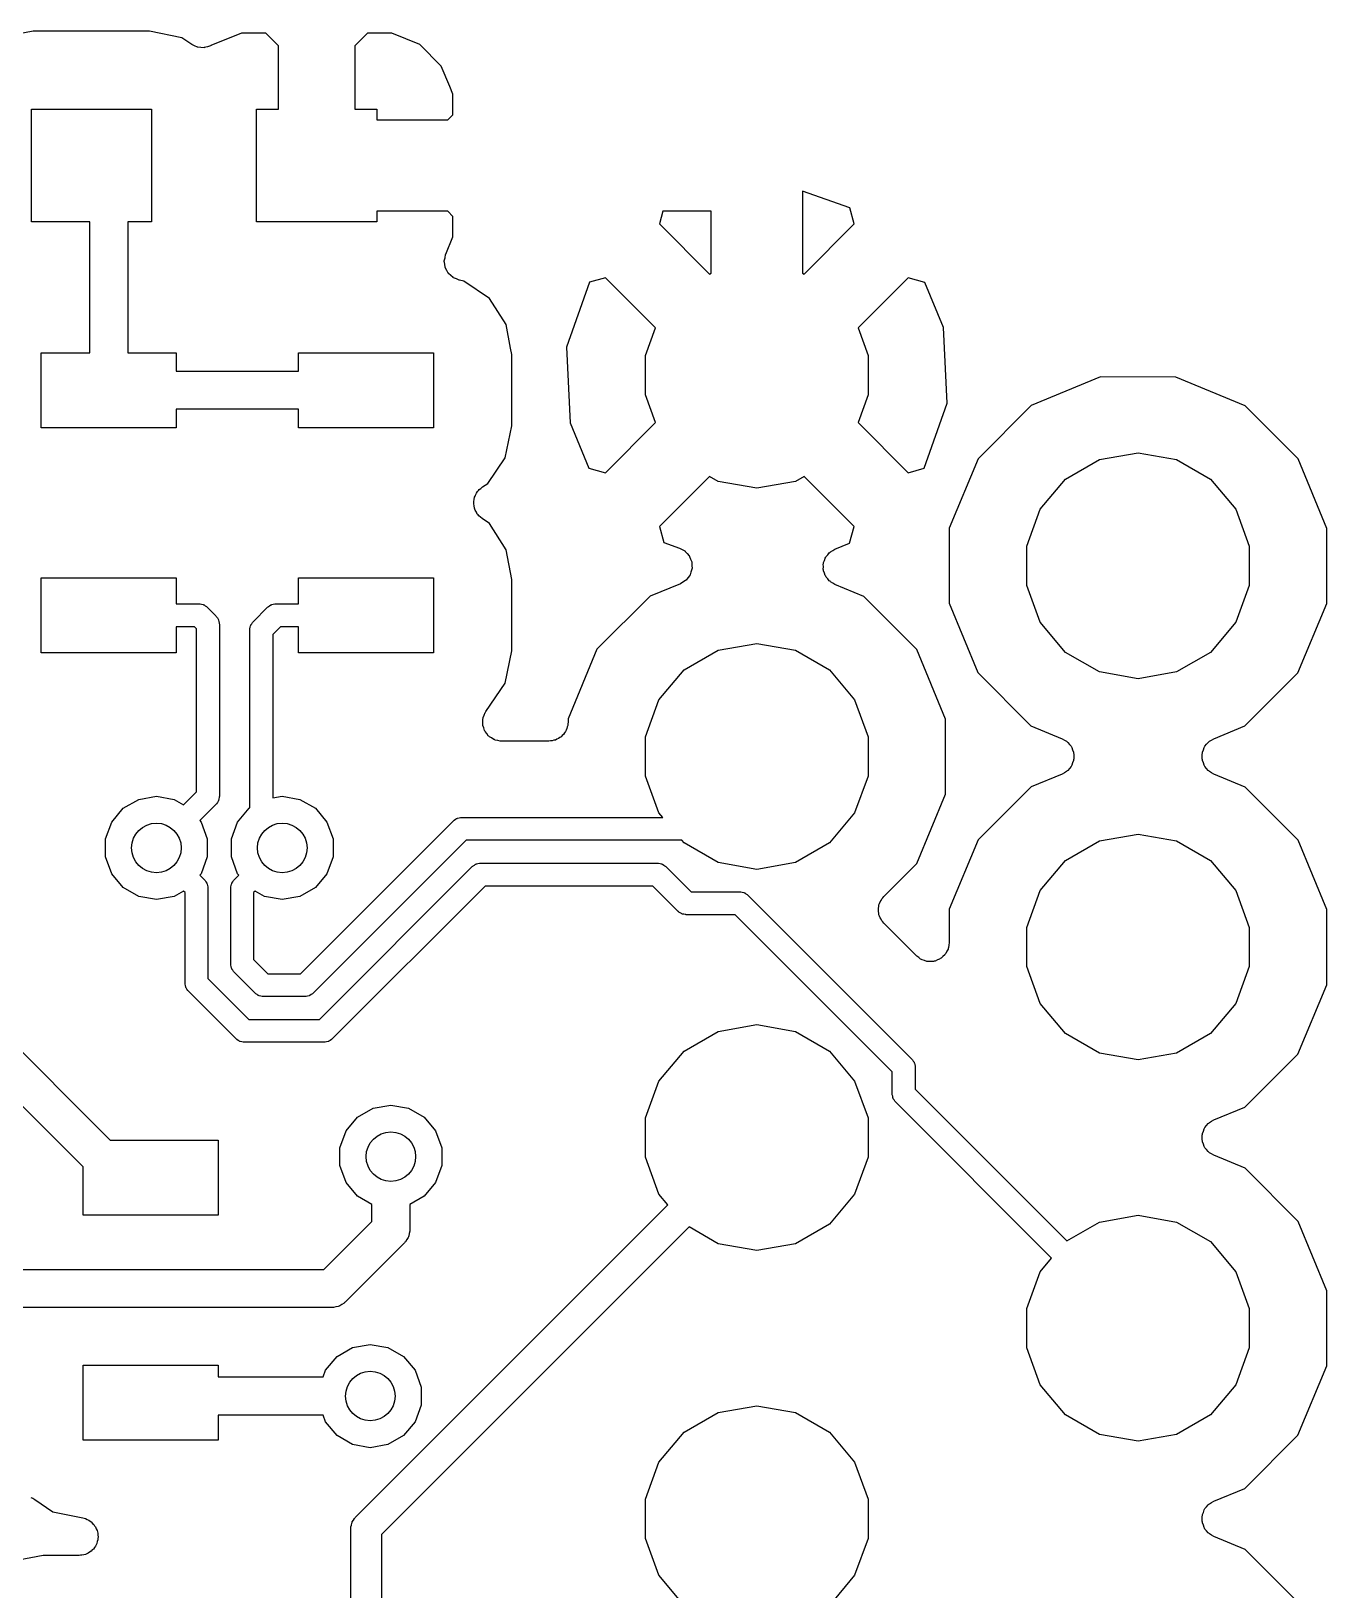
# Model space of a CAD drawing. Extents: x -71.9 to -7.4, y 11.1 to 59.4.
# Drawn here: x -31.5 to -22.87, y 17.12 to 27.5 of the extents above; entities that cross this region are included whole.
import ezdxf

# ---------------------------------------------------------------- set-up
doc = ezdxf.new("R2010")
doc.units = 0
doc.header["$MEASUREMENT"] = 0
doc.layers.add('BLACK', color=7, linetype='CONTINUOUS')

msp = doc.modelspace()

# ---------------------------------------------------------------- linework, layer by layer
at = {"layer": 'Black'}
for p, q in [((-31.4902, 27.5034), (-31.6895, 27.4659)), ((-30.7147, 27.5034), (-31.4902, 27.5034)), ((-30.5005, 27.4601), (-30.7147, 27.5034)), ((-30.4347, 27.4151), (-30.5005, 27.4601)), ((-30.103, 27.491), (-30.3061, 27.4069)), ((-29.9404, 27.491), (-30.103, 27.491)), ((-29.856, 27.4066), (-29.9404, 27.491)), ((-29.2636, 27.491), (-29.348, 27.4066)), ((-29.101, 27.491), (-29.2636, 27.491)), ((-28.9142, 27.4137), (-29.101, 27.491)), ((-30.4153, 27.4063), (-30.4347, 27.4151)), ((-30.3959, 27.3973), (-30.4153, 27.4063)), ((-30.3952, 27.3972), (-30.3959, 27.3973)), ((-30.3945, 27.3969), (-30.3952, 27.3972)), ((-30.3732, 27.3953), (-30.3945, 27.3969)), ((-30.352, 27.3934), (-30.3732, 27.3953)), ((-30.3513, 27.3936), (-30.352, 27.3934)), ((-30.3506, 27.3936), (-30.3513, 27.3936)), ((-30.33, 27.3993), (-30.3506, 27.3936)), ((-30.3094, 27.4049), (-30.33, 27.3993)), ((-30.3088, 27.4053), (-30.3094, 27.4049)), ((-30.3081, 27.4055), (-30.3088, 27.4053)), ((-30.3061, 27.4069), (-30.3081, 27.4055)), ((-29.856, 26.983), (-29.856, 27.4066)), ((-29.348, 27.4066), (-29.348, 26.983)), ((-28.7713, 27.2708), (-28.9142, 27.4137)), ((-28.7147, 27.1341), (-28.7713, 27.2708)), ((-28.694, 27.084), (-28.7147, 27.1341)), ((-28.7147, 27.1341), (-28.7147, 27.1341)), ((-28.694, 26.9464), (-28.694, 27.084)), ((-31.502, 26.233), (-31.502, 26.983)), ((-31.502, 26.983), (-30.702, 26.983)), ((-30.702, 26.983), (-30.702, 26.233)), ((-30.002, 26.233), (-30.002, 26.983)), ((-30.002, 26.983), (-29.856, 26.983)), ((-29.348, 26.983), (-29.202, 26.983)), ((-29.202, 26.983), (-29.202, 26.9128)), ((-29.202, 26.9128), (-28.7276, 26.9128)), ((-28.7276, 26.9128), (-28.694, 26.9464)), ((-26.0495, 26.3258), (-26.3642, 26.4378)), ((-26.3642, 26.4378), (-26.3642, 25.8911)), ((-28.7276, 26.3032), (-29.202, 26.3032)), ((-29.202, 26.3032), (-29.202, 26.233)), ((-28.694, 26.2696), (-28.7276, 26.3032)), ((-27.2949, 26.3032), (-27.3185, 26.2197)), ((-26.9738, 26.3032), (-27.2949, 26.3032)), ((-26.9738, 25.8911), (-26.9738, 26.3032)), ((-26.0195, 26.2197), (-26.0495, 26.3258)), ((-31.114, 26.233), (-31.502, 26.233)), ((-31.114, 25.361), (-31.114, 26.233)), ((-30.702, 26.233), (-30.86, 26.233)), ((-30.86, 26.233), (-30.86, 25.361)), ((-29.202, 26.233), (-30.002, 26.233)), ((-28.694, 26.1825), (-28.694, 26.2696)), ((-28.694, 26.132), (-28.694, 26.1825)), ((-27.3185, 26.2197), (-26.984, 25.8852)), ((-26.354, 25.8852), (-26.0195, 26.2197)), ((-28.7417, 26.0169), (-28.694, 26.132)), ((-28.7513, 25.9715), (-28.7511, 25.9726)), ((-28.7482, 25.9508), (-28.7513, 25.9715)), ((-28.7512, 25.9738), (-28.7467, 25.9942)), ((-28.7511, 25.9726), (-28.7512, 25.9738)), ((-28.7467, 25.9942), (-28.7425, 26.0147)), ((-28.7425, 26.0147), (-28.7419, 26.0157)), ((-28.7419, 26.0157), (-28.7417, 26.0169)), ((-28.7455, 25.9301), (-28.7482, 25.9508)), ((-28.7449, 25.929), (-28.7455, 25.9301)), ((-28.7447, 25.9279), (-28.7449, 25.929)), ((-28.7347, 25.9095), (-28.7447, 25.9279)), ((-28.7251, 25.891), (-28.7347, 25.9095)), ((-28.7242, 25.8902), (-28.7251, 25.891)), ((-28.7237, 25.8891), (-28.7242, 25.8902)), ((-28.708, 25.8753), (-28.7237, 25.8891)), ((-28.6926, 25.8612), (-28.708, 25.8753)), ((-28.6915, 25.8607), (-28.6926, 25.8612)), ((-28.6906, 25.8599), (-28.6915, 25.8607)), ((-27.6777, 25.8605), (-27.7838, 25.8305)), ((-27.3433, 25.5261), (-27.6777, 25.8605)), ((-26.984, 25.8852), (-26.9738, 25.8911)), ((-26.3642, 25.8911), (-26.354, 25.8852)), ((-25.6603, 25.8605), (-25.9947, 25.5261)), ((-25.5503, 25.8294), (-25.6603, 25.8605)), ((-28.6711, 25.8523), (-28.6906, 25.8599)), ((-28.6518, 25.8443), (-28.6711, 25.8523)), ((-28.6506, 25.8442), (-28.6518, 25.8443)), ((-28.6495, 25.8438), (-28.6506, 25.8442)), ((-28.621, 25.838), (-28.6495, 25.8438)), ((-28.4513, 25.7221), (-28.621, 25.838)), ((-27.7838, 25.8305), (-27.9381, 25.397)), ((-25.4255, 25.5281), (-25.5503, 25.8294)), ((-28.3396, 25.5484), (-28.4513, 25.7221)), ((-28.3102, 25.3923), (-28.3396, 25.5484)), ((-27.4104, 25.3417), (-27.3433, 25.5261)), ((-25.9947, 25.5261), (-25.9276, 25.3417)), ((-25.3999, 25.025), (-25.4255, 25.5281)), ((-31.437, 24.861), (-31.437, 25.361)), ((-31.437, 25.361), (-31.114, 25.361)), ((-30.86, 25.361), (-30.537, 25.361)), ((-30.537, 25.361), (-30.537, 25.238)), ((-29.7225, 25.238), (-29.7225, 25.361)), ((-29.7225, 25.361), (-28.8225, 25.361)), ((-28.8225, 25.361), (-28.8225, 24.861)), ((-28.3021, 25.3491), (-28.3102, 25.3923)), ((-28.3021, 24.8737), (-28.3021, 25.3491)), ((-27.9381, 25.397), (-27.9125, 24.8939)), ((-27.4104, 25.0803), (-27.4104, 25.3417)), ((-25.9276, 25.3417), (-25.9276, 25.0803)), ((-30.537, 25.238), (-29.7225, 25.238)), ((-24.3781, 25.1992), (-24.8407, 25.0081)), ((-23.8777, 25.1988), (-24.3781, 25.1992)), ((-23.4155, 25.0069), (-23.8777, 25.1988)), ((-27.3433, 24.8959), (-27.4104, 25.0803)), ((-25.9276, 25.0803), (-25.9947, 24.8959)), ((-29.7225, 24.984), (-30.537, 24.984)), ((-30.537, 24.984), (-30.537, 24.861)), ((-29.7225, 24.861), (-29.7225, 24.984)), ((-25.5542, 24.5915), (-25.3999, 25.025)), ((-24.8407, 25.0081), (-25.1949, 24.6545)), ((-23.0619, 24.6527), (-23.4155, 25.0069)), ((-30.537, 24.861), (-31.437, 24.861)), ((-28.8225, 24.861), (-29.7225, 24.861)), ((-28.3454, 24.6595), (-28.3021, 24.8737)), ((-27.9125, 24.8939), (-27.7877, 24.5926)), ((-27.6777, 24.5615), (-27.3433, 24.8959)), ((-25.9947, 24.8959), (-25.6603, 24.5615)), ((-28.4614, 24.4898), (-28.3454, 24.6595)), ((-25.1949, 24.6545), (-25.3868, 24.1923)), ((-24.6129, 24.5177), (-24.3865, 24.6485)), ((-24.3865, 24.6485), (-24.129, 24.6939)), ((-24.129, 24.6939), (-23.8715, 24.6485)), ((-23.8715, 24.6485), (-23.6451, 24.5177)), ((-22.8708, 24.1901), (-23.0619, 24.6527)), ((-27.7877, 24.5926), (-27.6777, 24.5615)), ((-26.984, 24.5368), (-27.3185, 24.2023)), ((-26.9265, 24.5035), (-26.984, 24.5368)), ((-26.354, 24.5368), (-26.4115, 24.5035)), ((-26.0195, 24.2023), (-26.354, 24.5368)), ((-25.6603, 24.5615), (-25.5542, 24.5915)), ((-24.781, 24.3174), (-24.6129, 24.5177)), ((-23.6451, 24.5177), (-23.477, 24.3174)), ((-28.5459, 24.4048), (-28.5439, 24.4124)), ((-28.5439, 24.4124), (-28.5359, 24.4242)), ((-28.5359, 24.4242), (-28.5293, 24.437)), ((-28.5293, 24.437), (-28.5235, 24.4423)), ((-28.5235, 24.4423), (-28.519, 24.4489)), ((-28.519, 24.4489), (-28.5074, 24.4572)), ((-28.5074, 24.4572), (-28.4969, 24.4669)), ((-28.4969, 24.4669), (-28.4614, 24.4898)), ((-26.669, 24.4581), (-26.9265, 24.5035)), ((-26.4115, 24.5035), (-26.669, 24.4581)), ((-28.5551, 24.354), (-28.5541, 24.3618)), ((-28.5519, 24.34), (-28.5551, 24.354)), ((-28.5548, 24.3697), (-28.5513, 24.3836)), ((-28.5541, 24.3618), (-28.5548, 24.3697)), ((-28.5505, 24.3258), (-28.5519, 24.34)), ((-28.5513, 24.3836), (-28.5495, 24.3977)), ((-28.5471, 24.3187), (-28.5505, 24.3258)), ((-28.5495, 24.3977), (-28.5459, 24.4048)), ((-28.5453, 24.311), (-28.5471, 24.3187)), ((-28.5376, 24.2989), (-28.5453, 24.311)), ((-24.8704, 24.0717), (-24.781, 24.3174)), ((-23.477, 24.3174), (-23.3876, 24.0717)), ((-28.5314, 24.2861), (-28.5376, 24.2989)), ((-28.5257, 24.2805), (-28.5314, 24.2861)), ((-28.5215, 24.2739), (-28.5257, 24.2805)), ((-28.5101, 24.2652), (-28.5215, 24.2739)), ((-28.4999, 24.2552), (-28.5101, 24.2652)), ((-28.4513, 24.2221), (-28.4999, 24.2552)), ((-28.3396, 24.0484), (-28.4513, 24.2221)), ((-27.3185, 24.2023), (-27.2885, 24.0962)), ((-26.0506, 24.0923), (-26.0195, 24.2023)), ((-27.2885, 24.0962), (-27.1838, 24.0589)), ((-25.3868, 24.1923), (-25.3872, 23.6919)), ((-22.8712, 23.6897), (-22.8708, 24.1901)), ((-28.3021, 23.8491), (-28.3396, 24.0484)), ((-27.1838, 24.0589), (-27.1666, 24.0491)), ((-27.1666, 24.0491), (-27.149, 24.04)), ((-27.149, 24.04), (-27.1474, 24.0383)), ((-27.1474, 24.0383), (-27.1454, 24.0371)), ((-27.1454, 24.0371), (-27.1326, 24.022)), ((-27.1326, 24.022), (-27.1192, 24.0074)), ((-27.1192, 24.0074), (-27.1183, 24.0053)), ((-27.1183, 24.0053), (-27.1168, 24.0036)), ((-27.1168, 24.0036), (-27.1099, 23.985)), ((-26.2176, 23.9772), (-26.2126, 23.993)), ((-26.2126, 23.993), (-26.2092, 23.9975)), ((-26.2092, 23.9975), (-26.207, 24.0027)), ((-26.207, 24.0027), (-26.1959, 24.0149)), ((-26.1959, 24.0149), (-26.1858, 24.028)), ((-26.1858, 24.028), (-26.181, 24.031)), ((-26.181, 24.031), (-26.1772, 24.0352)), ((-26.1772, 24.0352), (-26.1625, 24.0428)), ((-26.1625, 24.0428), (-26.1486, 24.0517)), ((-26.1486, 24.0517), (-26.0506, 24.0923)), ((-24.8704, 23.8103), (-24.8704, 24.0717)), ((-23.3876, 24.0717), (-23.3876, 23.8103)), ((-27.1078, 23.8994), (-27.1138, 23.8805)), ((-27.1099, 23.985), (-27.1024, 23.9666)), ((-27.1012, 23.9181), (-27.1078, 23.8994)), ((-27.1024, 23.9666), (-27.1023, 23.9644)), ((-27.1023, 23.9644), (-27.1015, 23.9622)), ((-27.1015, 23.9622), (-27.1013, 23.9424)), ((-27.1013, 23.9424), (-27.1005, 23.9226)), ((-27.1005, 23.9226), (-27.1012, 23.9204)), ((-27.1012, 23.9204), (-27.1012, 23.9181)), ((-26.2259, 23.951), (-26.2242, 23.9563)), ((-26.2252, 23.9344), (-26.2259, 23.951)), ((-26.2259, 23.9179), (-26.2252, 23.9344)), ((-26.2242, 23.9125), (-26.2259, 23.9179)), ((-26.2242, 23.9563), (-26.2239, 23.962)), ((-26.224, 23.9069), (-26.2242, 23.9125)), ((-26.2176, 23.8916), (-26.224, 23.9069)), ((-26.2239, 23.962), (-26.2176, 23.9772)), ((-26.2127, 23.8758), (-26.2176, 23.8916)), ((-31.437, 23.361), (-31.437, 23.861)), ((-31.437, 23.861), (-30.537, 23.861)), ((-30.537, 23.861), (-30.537, 23.6872)), ((-29.7225, 23.6872), (-29.7225, 23.861)), ((-29.7225, 23.861), (-28.8225, 23.861)), ((-28.8225, 23.861), (-28.8225, 23.361)), ((-28.3021, 23.3737), (-28.3021, 23.8491)), ((-27.1779, 23.8219), (-27.3807, 23.7381)), ((-27.1612, 23.8325), (-27.1779, 23.8219)), ((-27.1441, 23.8426), (-27.1612, 23.8325)), ((-27.1426, 23.8443), (-27.1441, 23.8426)), ((-27.1407, 23.8456), (-27.1426, 23.8443)), ((-27.1286, 23.8613), (-27.1407, 23.8456)), ((-27.1159, 23.8766), (-27.1286, 23.8613)), ((-27.1152, 23.8787), (-27.1159, 23.8766)), ((-27.1138, 23.8805), (-27.1152, 23.8787)), ((-26.2092, 23.8714), (-26.2127, 23.8758)), ((-26.2071, 23.8661), (-26.2092, 23.8714)), ((-26.1959, 23.8539), (-26.2071, 23.8661)), ((-26.1859, 23.8408), (-26.1959, 23.8539)), ((-26.1811, 23.8378), (-26.1859, 23.8408)), ((-26.1773, 23.8336), (-26.1811, 23.8378)), ((-26.1626, 23.826), (-26.1773, 23.8336)), ((-26.1487, 23.8171), (-26.1626, 23.826)), ((-25.9555, 23.7369), (-26.1487, 23.8171)), ((-24.781, 23.5646), (-24.8704, 23.8103)), ((-23.3876, 23.8103), (-23.477, 23.5646)), ((-30.537, 23.6872), (-30.3846, 23.6872)), ((-30.3846, 23.6872), (-30.3813, 23.6866)), ((-30.3813, 23.6866), (-30.378, 23.6869)), ((-30.378, 23.6869), (-30.3683, 23.6843)), ((-30.3683, 23.6843), (-30.3585, 23.6826)), ((-30.3585, 23.6826), (-30.3556, 23.6809)), ((-30.3556, 23.6809), (-30.3524, 23.68)), ((-30.3524, 23.68), (-30.3442, 23.6743)), ((-29.9153, 23.6743), (-29.9071, 23.68)), ((-29.9071, 23.68), (-29.9039, 23.6809)), ((-29.9039, 23.6809), (-29.901, 23.6826)), ((-29.901, 23.6826), (-29.8912, 23.6843)), ((-29.8912, 23.6843), (-29.8815, 23.6869)), ((-29.8815, 23.6869), (-29.8782, 23.6866)), ((-29.8782, 23.6866), (-29.8749, 23.6872)), ((-29.8749, 23.6872), (-29.7225, 23.6872)), ((-27.3807, 23.7381), (-27.7349, 23.3845)), ((-25.6019, 23.3827), (-25.9555, 23.7369)), ((-25.3872, 23.6919), (-25.1961, 23.2293)), ((-23.0631, 23.2275), (-22.8712, 23.6897)), ((-30.3442, 23.6743), (-30.3356, 23.6693)), ((-30.3356, 23.6693), (-30.3335, 23.6668)), ((-30.3335, 23.6668), (-30.3307, 23.6648)), ((-30.3307, 23.6648), (-30.2727, 23.6068)), ((-30.2727, 23.6068), (-30.2708, 23.6041)), ((-30.2708, 23.6041), (-30.2682, 23.6019)), ((-30.2682, 23.6019), (-30.2633, 23.5933)), ((-30.2633, 23.5933), (-30.2575, 23.5852)), ((-30.2575, 23.5852), (-30.2567, 23.5819)), ((-30.2567, 23.5819), (-30.255, 23.579)), ((-30.255, 23.579), (-30.2533, 23.5692)), ((-30.0249, 23.5687), (-29.9288, 23.6648)), ((-29.9288, 23.6648), (-29.926, 23.6668)), ((-29.926, 23.6668), (-29.9239, 23.6693)), ((-29.9239, 23.6693), (-29.9153, 23.6743)), ((-30.4162, 23.5348), (-30.537, 23.5348)), ((-30.537, 23.5348), (-30.537, 23.361)), ((-30.4028, 23.5214), (-30.4162, 23.5348)), ((-30.4028, 22.4359), (-30.4028, 23.5214)), ((-30.2533, 23.5692), (-30.2507, 23.5596)), ((-30.2507, 23.5596), (-30.251, 23.5563)), ((-30.251, 23.5563), (-30.2504, 23.553)), ((-30.2504, 23.553), (-30.2504, 22.4043)), ((-30.0472, 23.5149), (-30.0466, 23.5182)), ((-30.0472, 22.3282), (-30.0472, 23.5149)), ((-30.0469, 23.5215), (-30.0443, 23.5311)), ((-30.0466, 23.5182), (-30.0469, 23.5215)), ((-30.0443, 23.5311), (-30.0426, 23.5409)), ((-30.0426, 23.5409), (-30.0409, 23.5438)), ((-30.0409, 23.5438), (-30.0401, 23.5471)), ((-30.0401, 23.5471), (-30.0343, 23.5552)), ((-30.0343, 23.5552), (-30.0294, 23.5638)), ((-30.0294, 23.5638), (-30.0268, 23.566)), ((-30.0268, 23.566), (-30.0249, 23.5687)), ((-29.8433, 23.5348), (-29.8948, 23.4833)), ((-29.8948, 23.4833), (-29.8948, 22.3944)), ((-29.7225, 23.5348), (-29.8433, 23.5348)), ((-29.7225, 23.361), (-29.7225, 23.5348)), ((-24.6129, 23.3643), (-24.781, 23.5646)), ((-23.477, 23.5646), (-23.6451, 23.3643)), ((-28.3454, 23.1595), (-28.3021, 23.3737)), ((-27.7349, 23.3845), (-27.9268, 22.9223)), ((-27.1529, 23.2477), (-26.9265, 23.3785)), ((-26.9265, 23.3785), (-26.669, 23.4239)), ((-26.669, 23.4239), (-26.4115, 23.3785)), ((-26.4115, 23.3785), (-26.1851, 23.2477)), ((-25.4108, 22.9201), (-25.6019, 23.3827)), ((-30.537, 23.361), (-31.437, 23.361)), ((-28.8225, 23.361), (-29.7225, 23.361)), ((-24.3865, 23.2335), (-24.6129, 23.3643)), ((-23.6451, 23.3643), (-23.8715, 23.2335)), ((-27.321, 23.0474), (-27.1529, 23.2477)), ((-26.1851, 23.2477), (-26.017, 23.0474)), ((-25.1961, 23.2293), (-24.8425, 22.8751)), ((-24.129, 23.1881), (-24.3865, 23.2335)), ((-23.8715, 23.2335), (-24.129, 23.1881)), ((-23.4173, 22.8739), (-23.0631, 23.2275)), ((-28.4741, 22.9712), (-28.3454, 23.1595)), ((-28.4851, 22.9468), (-28.4792, 22.9631)), ((-28.4792, 22.9631), (-28.4761, 22.9668)), ((-28.4761, 22.9668), (-28.4741, 22.9712)), ((-27.4104, 22.8017), (-27.321, 23.0474)), ((-26.017, 23.0474), (-25.9276, 22.8017)), ((-28.4956, 22.8871), (-28.4943, 22.9043)), ((-28.4943, 22.8824), (-28.4956, 22.8871)), ((-28.4943, 22.9217), (-28.4926, 22.9262)), ((-28.4943, 22.9043), (-28.4943, 22.9217)), ((-28.4943, 22.8775), (-28.4943, 22.8824)), ((-28.4883, 22.8613), (-28.4943, 22.8775)), ((-28.4926, 22.9262), (-28.4922, 22.9311)), ((-28.4922, 22.9311), (-28.4851, 22.9468)), ((-28.4837, 22.8446), (-28.4883, 22.8613)), ((-27.9345, 22.8561), (-27.94, 22.8465)), ((-27.9325, 22.8671), (-27.9345, 22.8561)), ((-27.9287, 22.8775), (-27.9325, 22.8671)), ((-27.9268, 22.8995), (-27.9287, 22.8886)), ((-27.9287, 22.8886), (-27.9287, 22.8775)), ((-27.9268, 22.9223), (-27.9268, 22.8995)), ((-25.4112, 22.4197), (-25.4108, 22.9201)), ((-24.8425, 22.8751), (-24.6334, 22.7883)), ((-23.6244, 22.7884), (-23.4173, 22.8739)), ((-28.4808, 22.8407), (-28.4837, 22.8446)), ((-28.4792, 22.8361), (-28.4808, 22.8407)), ((-28.4681, 22.8228), (-28.4792, 22.8361)), ((-28.458, 22.8088), (-28.4681, 22.8228)), ((-28.454, 22.806), (-28.458, 22.8088)), ((-28.4508, 22.8023), (-28.454, 22.806)), ((-28.4358, 22.7937), (-28.4508, 22.8023)), ((-28.4215, 22.7839), (-28.4358, 22.7937)), ((-28.4168, 22.7827), (-28.4215, 22.7839)), ((-28.4126, 22.7803), (-28.4168, 22.7827)), ((-28.3956, 22.7773), (-28.4126, 22.7803)), ((-28.3788, 22.773), (-28.3956, 22.7773)), ((-28.374, 22.7734), (-28.3788, 22.773)), ((-28.3692, 22.7726), (-28.374, 22.7734)), ((-28.0538, 22.7726), (-28.3692, 22.7726)), ((-28.0429, 22.7745), (-28.0538, 22.7726)), ((-28.0319, 22.7745), (-28.0429, 22.7745)), ((-28.0214, 22.7783), (-28.0319, 22.7745)), ((-28.0104, 22.7803), (-28.0214, 22.7783)), ((-28.0008, 22.7858), (-28.0104, 22.7803)), ((-27.9904, 22.7896), (-28.0008, 22.7858)), ((-27.9818, 22.7967), (-27.9904, 22.7896)), ((-27.9722, 22.8023), (-27.9818, 22.7967)), ((-27.9651, 22.8108), (-27.9722, 22.8023)), ((-27.9566, 22.8179), (-27.9651, 22.8108)), ((-27.951, 22.8275), (-27.9566, 22.8179)), ((-27.9438, 22.8361), (-27.951, 22.8275)), ((-27.94, 22.8465), (-27.9438, 22.8361)), ((-27.4104, 22.5403), (-27.4104, 22.8017)), ((-25.9276, 22.8017), (-25.9276, 22.5403)), ((-24.6334, 22.7883), (-24.6194, 22.7794)), ((-24.6194, 22.7794), (-24.6047, 22.7717)), ((-24.6047, 22.7717), (-24.601, 22.7676)), ((-24.601, 22.7676), (-24.5962, 22.7646)), ((-24.5962, 22.7646), (-24.5862, 22.7514)), ((-24.5862, 22.7514), (-24.575, 22.7392)), ((-23.6829, 22.7393), (-23.6717, 22.7515)), ((-23.6717, 22.7515), (-23.6616, 22.7647)), ((-23.6616, 22.7647), (-23.6569, 22.7677)), ((-23.6569, 22.7677), (-23.6531, 22.7718)), ((-23.6531, 22.7718), (-23.6384, 22.7794)), ((-23.6384, 22.7794), (-23.6244, 22.7884)), ((-24.575, 22.7392), (-24.5728, 22.734)), ((-24.5728, 22.734), (-24.5694, 22.7296)), ((-24.5694, 22.7296), (-24.5645, 22.7137)), ((-24.5645, 22.7137), (-24.5581, 22.6984)), ((-24.5582, 22.6434), (-24.5645, 22.6281)), ((-24.5579, 22.649), (-24.5582, 22.6434)), ((-24.5581, 22.6984), (-24.5579, 22.6928)), ((-24.5579, 22.6928), (-24.5562, 22.6875)), ((-24.5562, 22.6543), (-24.5579, 22.649)), ((-24.5562, 22.6875), (-24.5569, 22.6709)), ((-24.5569, 22.6709), (-24.5562, 22.6543)), ((-23.7018, 22.6877), (-23.7001, 22.693)), ((-23.7011, 22.6711), (-23.7018, 22.6877)), ((-23.7018, 22.6545), (-23.7011, 22.6711)), ((-23.7001, 22.6492), (-23.7018, 22.6545)), ((-23.7001, 22.693), (-23.6998, 22.6986)), ((-23.6999, 22.6436), (-23.7001, 22.6492)), ((-23.6935, 22.6283), (-23.6999, 22.6436)), ((-23.6998, 22.6986), (-23.6935, 22.7139)), ((-23.6935, 22.7139), (-23.6885, 22.7297)), ((-23.6885, 22.7297), (-23.6851, 22.7341)), ((-23.6851, 22.7341), (-23.6829, 22.7393)), ((-27.321, 22.2946), (-27.4104, 22.5403)), ((-25.9276, 22.5403), (-26.017, 22.2946)), ((-24.6336, 22.5536), (-24.8407, 22.4681)), ((-24.6196, 22.5626), (-24.6336, 22.5536)), ((-24.6049, 22.5702), (-24.6196, 22.5626)), ((-24.6011, 22.5743), (-24.6049, 22.5702)), ((-24.5964, 22.5773), (-24.6011, 22.5743)), ((-24.5863, 22.5905), (-24.5964, 22.5773)), ((-24.5751, 22.6027), (-24.5863, 22.5905)), ((-24.5729, 22.6079), (-24.5751, 22.6027)), ((-24.5695, 22.6123), (-24.5729, 22.6079)), ((-24.5645, 22.6281), (-24.5695, 22.6123)), ((-23.6886, 22.6124), (-23.6935, 22.6283)), ((-23.6852, 22.608), (-23.6886, 22.6124)), ((-23.683, 22.6028), (-23.6852, 22.608)), ((-23.6718, 22.5906), (-23.683, 22.6028)), ((-23.6618, 22.5774), (-23.6718, 22.5906)), ((-23.657, 22.5744), (-23.6618, 22.5774)), ((-23.6533, 22.5703), (-23.657, 22.5744)), ((-23.6386, 22.5626), (-23.6533, 22.5703)), ((-23.6246, 22.5537), (-23.6386, 22.5626)), ((-23.4155, 22.4669), (-23.6246, 22.5537)), ((-30.4897, 22.349), (-30.4028, 22.4359)), ((-24.8407, 22.4681), (-25.1949, 22.1145)), ((-23.0619, 22.1127), (-23.4155, 22.4669)), ((-30.8908, 22.3251), (-30.7872, 22.3849)), ((-30.7872, 22.3849), (-30.6695, 22.4056)), ((-30.6695, 22.4056), (-30.5518, 22.3849)), ((-30.5518, 22.3849), (-30.4897, 22.349)), ((-30.2727, 22.3504), (-30.3797, 22.2434)), ((-30.2708, 22.3532), (-30.2727, 22.3504)), ((-30.2682, 22.3553), (-30.2708, 22.3532)), ((-30.2633, 22.3639), (-30.2682, 22.3553)), ((-30.2575, 22.3721), (-30.2633, 22.3639)), ((-30.2567, 22.3753), (-30.2575, 22.3721)), ((-30.255, 22.3782), (-30.2567, 22.3753)), ((-30.2533, 22.388), (-30.255, 22.3782)), ((-30.2507, 22.3977), (-30.2533, 22.388)), ((-30.2504, 22.4043), (-30.251, 22.401)), ((-30.251, 22.401), (-30.2507, 22.3977)), ((-29.8948, 22.3944), (-29.8313, 22.4056)), ((-29.8313, 22.4056), (-29.7136, 22.3849)), ((-29.7136, 22.3849), (-29.61, 22.3251)), ((-25.6031, 21.9575), (-25.4112, 22.4197)), ((-31.0085, 22.1212), (-30.9676, 22.2335)), ((-30.9676, 22.2335), (-30.8908, 22.3251)), ((-30.3797, 22.2434), (-30.3714, 22.2335)), ((-30.3714, 22.2335), (-30.3305, 22.1212)), ((-30.1703, 22.1212), (-30.1294, 22.2335)), ((-30.1294, 22.2335), (-30.0526, 22.3251)), ((-30.0526, 22.3251), (-30.0472, 22.3282)), ((-29.7101, 21.2232), (-28.691, 22.2423)), ((-29.61, 22.3251), (-29.5332, 22.2335)), ((-29.5332, 22.2335), (-29.4923, 22.1212)), ((-28.691, 22.2423), (-28.6883, 22.2442)), ((-28.6883, 22.2442), (-28.6861, 22.2468)), ((-28.6861, 22.2468), (-28.6775, 22.2518)), ((-28.6775, 22.2518), (-28.6693, 22.2575)), ((-28.6693, 22.2575), (-28.6661, 22.2583)), ((-28.6661, 22.2583), (-28.6632, 22.26)), ((-28.6632, 22.26), (-28.6534, 22.2617)), ((-28.6534, 22.2617), (-28.6438, 22.2643)), ((-28.6438, 22.2643), (-28.6404, 22.264)), ((-28.6404, 22.264), (-28.6371, 22.2646)), ((-28.6371, 22.2646), (-27.2959, 22.2646)), ((-27.2959, 22.2646), (-27.321, 22.2946)), ((-26.017, 22.2946), (-26.1851, 22.0943)), ((-24.3865, 22.1085), (-24.129, 22.1539)), ((-24.129, 22.1539), (-23.8715, 22.1085)), ((-31.0085, 22.0016), (-31.0085, 22.1212)), ((-30.3305, 22.1212), (-30.3305, 22.0016)), ((-30.1703, 22.0016), (-30.1703, 22.1212)), ((-28.6056, 22.1122), (-29.6246, 21.0931)), ((-29.4923, 22.1212), (-29.4923, 22.0016)), ((-27.168, 22.1122), (-28.6056, 22.1122)), ((-27.1529, 22.0943), (-27.168, 22.1122)), ((-26.9265, 21.9635), (-27.1529, 22.0943)), ((-26.1851, 22.0943), (-26.4115, 21.9635)), ((-25.1949, 22.1145), (-25.3868, 21.6523)), ((-24.6129, 21.9777), (-24.3865, 22.1085)), ((-23.8715, 22.1085), (-23.6451, 21.9777)), ((-22.8708, 21.6501), (-23.0619, 22.1127)), ((-30.9676, 21.8893), (-31.0085, 22.0016)), ((-30.3305, 22.0016), (-30.3714, 21.8893)), ((-30.1294, 21.8893), (-30.1703, 22.0016)), ((-29.5838, 20.9184), (-28.5648, 21.9375)), ((-29.4923, 22.0016), (-29.5332, 21.8893)), ((-28.5648, 21.9375), (-28.562, 21.9394)), ((-28.562, 21.9394), (-28.5599, 21.942)), ((-28.5599, 21.942), (-28.5512, 21.947)), ((-28.5512, 21.947), (-28.5431, 21.9527)), ((-28.5431, 21.9527), (-28.5398, 21.9535)), ((-28.5398, 21.9535), (-28.5369, 21.9552)), ((-28.5369, 21.9552), (-28.5271, 21.9569)), ((-28.5271, 21.9569), (-28.5175, 21.9595)), ((-28.5175, 21.9595), (-28.5142, 21.9592)), ((-28.5142, 21.9592), (-28.5109, 21.9598)), ((-28.5109, 21.9598), (-27.3299, 21.9598)), ((-27.3299, 21.9598), (-27.3266, 21.9592)), ((-27.3266, 21.9592), (-27.3233, 21.9595)), ((-27.3233, 21.9595), (-27.3137, 21.9569)), ((-27.3137, 21.9569), (-27.3039, 21.9552)), ((-27.3039, 21.9552), (-27.301, 21.9535)), ((-27.301, 21.9535), (-27.2977, 21.9527)), ((-27.2977, 21.9527), (-27.2896, 21.9469)), ((-27.2896, 21.9469), (-27.281, 21.942)), ((-27.281, 21.942), (-27.2788, 21.9394)), ((-27.2788, 21.9394), (-27.276, 21.9375)), ((-27.276, 21.9375), (-27.1072, 21.7686)), ((-26.669, 21.9181), (-26.9265, 21.9635)), ((-26.4115, 21.9635), (-26.669, 21.9181)), ((-25.8224, 21.7386), (-25.6031, 21.9575)), ((-24.781, 21.7774), (-24.6129, 21.9777)), ((-23.6451, 21.9777), (-23.477, 21.7774)), ((-30.8908, 21.7977), (-30.9676, 21.8893)), ((-30.3714, 21.8893), (-30.3797, 21.8794)), ((-30.3797, 21.8794), (-30.3489, 21.8486)), ((-30.3489, 21.8486), (-30.347, 21.8458)), ((-30.347, 21.8458), (-30.3444, 21.8437)), ((-30.3444, 21.8437), (-30.3394, 21.8351)), ((-30.3394, 21.8351), (-30.3337, 21.8269)), ((-30.3337, 21.8269), (-30.3329, 21.8237)), ((-30.3329, 21.8237), (-30.3312, 21.8208)), ((-30.3312, 21.8208), (-30.3295, 21.811)), ((-30.3295, 21.811), (-30.3269, 21.8013)), ((-30.1739, 21.8013), (-30.1713, 21.811)), ((-30.1713, 21.811), (-30.1696, 21.8208)), ((-30.1696, 21.8208), (-30.1679, 21.8237)), ((-30.1679, 21.8237), (-30.1671, 21.8269)), ((-30.1671, 21.8269), (-30.1613, 21.8351)), ((-30.1613, 21.8351), (-30.1564, 21.8437)), ((-30.1564, 21.8437), (-30.1538, 21.8458)), ((-30.1538, 21.8458), (-30.1519, 21.8486)), ((-30.1519, 21.8486), (-30.1211, 21.8794)), ((-30.1211, 21.8794), (-30.1294, 21.8893)), ((-29.5332, 21.8893), (-29.61, 21.7977)), ((-30.7872, 21.7379), (-30.8908, 21.7977)), ((-30.6695, 21.7172), (-30.7872, 21.7379)), ((-30.5518, 21.7379), (-30.6695, 21.7172)), ((-30.4897, 21.7738), (-30.5518, 21.7379)), ((-30.479, 21.7631), (-30.4897, 21.7738)), ((-30.479, 21.1601), (-30.479, 21.7631)), ((-30.3269, 21.8013), (-30.3272, 21.798)), ((-30.3272, 21.798), (-30.3266, 21.7947)), ((-30.3266, 21.7947), (-30.3266, 21.1916)), ((-30.1742, 21.7947), (-30.1736, 21.798)), ((-30.1742, 21.2863), (-30.1742, 21.7947)), ((-30.1736, 21.798), (-30.1739, 21.8013)), ((-30.0111, 21.7738), (-30.0218, 21.7631)), ((-30.0218, 21.7631), (-30.0218, 21.3179)), ((-29.949, 21.7379), (-30.0111, 21.7738)), ((-29.8313, 21.7172), (-29.949, 21.7379)), ((-29.7136, 21.7379), (-29.8313, 21.7172)), ((-29.61, 21.7977), (-29.7136, 21.7379)), ((-28.4793, 21.8074), (-29.4984, 20.7883)), ((-27.3615, 21.8074), (-28.4793, 21.8074)), ((-27.1926, 21.6385), (-27.3615, 21.8074)), ((-27.1072, 21.7686), (-26.7821, 21.7686)), ((-26.7821, 21.7686), (-26.7788, 21.768)), ((-26.7788, 21.768), (-26.7754, 21.7683)), ((-26.7754, 21.7683), (-26.7658, 21.7657)), ((-26.7658, 21.7657), (-26.756, 21.764)), ((-26.756, 21.764), (-26.7531, 21.7623)), ((-26.7531, 21.7623), (-26.7499, 21.7615)), ((-26.7499, 21.7615), (-26.7417, 21.7557)), ((-26.7417, 21.7557), (-26.7331, 21.7508)), ((-26.7331, 21.7508), (-26.7309, 21.7482)), ((-26.7309, 21.7482), (-26.7282, 21.7463)), ((-26.7282, 21.7463), (-25.6365, 20.6546)), ((-25.8477, 21.7025), (-25.8413, 21.7116)), ((-25.8413, 21.7116), (-25.8367, 21.7216)), ((-25.8367, 21.7216), (-25.8288, 21.7295)), ((-25.8288, 21.7295), (-25.8224, 21.7386)), ((-24.8704, 21.5317), (-24.781, 21.7774)), ((-23.477, 21.7774), (-23.3876, 21.5317)), ((-27.1899, 21.6366), (-27.1926, 21.6385)), ((-27.1877, 21.634), (-27.1899, 21.6366)), ((-27.1791, 21.629), (-27.1877, 21.634)), ((-27.1709, 21.6233), (-27.1791, 21.629)), ((-27.1677, 21.6225), (-27.1709, 21.6233)), ((-27.1648, 21.6208), (-27.1677, 21.6225)), ((-27.155, 21.6191), (-27.1648, 21.6208)), ((-27.1454, 21.6165), (-27.155, 21.6191)), ((-27.142, 21.6168), (-27.1454, 21.6165)), ((-27.1387, 21.6162), (-27.142, 21.6168)), ((-26.8136, 21.6162), (-27.1387, 21.6162)), ((-25.7666, 20.5692), (-26.8136, 21.6162)), ((-25.8592, 21.6377), (-25.8582, 21.6488)), ((-25.8563, 21.627), (-25.8592, 21.6377)), ((-25.8591, 21.6599), (-25.8563, 21.6706)), ((-25.8582, 21.6488), (-25.8591, 21.6599)), ((-25.8563, 21.6706), (-25.8553, 21.6816)), ((-25.8553, 21.616), (-25.8563, 21.627)), ((-25.8553, 21.6816), (-25.8506, 21.6917)), ((-25.8506, 21.6059), (-25.8553, 21.616)), ((-25.8506, 21.6917), (-25.8477, 21.7025)), ((-25.8477, 21.5951), (-25.8506, 21.6059)), ((-25.3868, 21.6523), (-25.387, 21.43)), ((-22.8712, 21.1497), (-22.8708, 21.6501)), ((-25.8414, 21.586), (-25.8477, 21.5951)), ((-25.8367, 21.576), (-25.8414, 21.586)), ((-25.8288, 21.5681), (-25.8367, 21.576)), ((-25.8224, 21.5589), (-25.8288, 21.5681)), ((-25.6038, 21.3403), (-25.8224, 21.5589)), ((-24.8704, 21.2703), (-24.8704, 21.5317)), ((-23.3876, 21.5317), (-23.3876, 21.2703)), ((-25.3913, 21.3972), (-25.3937, 21.3921)), ((-25.3899, 21.4137), (-25.3913, 21.3972)), ((-25.387, 21.43), (-25.3899, 21.4137)), ((-30.0218, 21.3179), (-29.9271, 21.2232)), ((-25.5902, 21.3308), (-25.6038, 21.3403)), ((-25.5776, 21.3202), (-25.5902, 21.3308)), ((-25.5723, 21.3182), (-25.5776, 21.3202)), ((-25.5676, 21.315), (-25.5723, 21.3182)), ((-25.5517, 21.3107), (-25.5676, 21.315)), ((-25.5361, 21.305), (-25.5517, 21.3107)), ((-25.5305, 21.305), (-25.5361, 21.305)), ((-25.525, 21.3036), (-25.5305, 21.305)), ((-25.5086, 21.305), (-25.525, 21.3036)), ((-25.492, 21.305), (-25.5086, 21.305)), ((-25.4867, 21.3069), (-25.492, 21.305)), ((-25.4811, 21.3074), (-25.4867, 21.3069)), ((-25.4661, 21.3144), (-25.4811, 21.3074)), ((-25.4506, 21.3201), (-25.4661, 21.3144)), ((-25.4462, 21.3237), (-25.4506, 21.3201)), ((-25.4411, 21.3261), (-25.4462, 21.3237)), ((-25.4294, 21.3378), (-25.4411, 21.3261)), ((-25.4168, 21.3484), (-25.4294, 21.3378)), ((-25.4139, 21.3533), (-25.4168, 21.3484)), ((-25.4099, 21.3573), (-25.4139, 21.3533)), ((-25.403, 21.3722), (-25.4099, 21.3573)), ((-25.3947, 21.3866), (-25.403, 21.3722)), ((-25.3937, 21.3921), (-25.3947, 21.3866)), ((-30.3266, 21.1916), (-30.0534, 20.9184)), ((-30.1736, 21.283), (-30.1742, 21.2863)), ((-30.1739, 21.2797), (-30.1736, 21.283)), ((-30.1713, 21.2701), (-30.1739, 21.2797)), ((-30.1696, 21.2603), (-30.1713, 21.2701)), ((-30.1679, 21.2574), (-30.1696, 21.2603)), ((-30.1671, 21.2541), (-30.1679, 21.2574)), ((-30.1613, 21.246), (-30.1671, 21.2541)), ((-30.1564, 21.2373), (-30.1613, 21.246)), ((-30.1538, 21.2352), (-30.1564, 21.2373)), ((-30.1519, 21.2324), (-30.1538, 21.2352)), ((-30.0126, 21.0931), (-30.1519, 21.2324)), ((-29.9271, 21.2232), (-29.7101, 21.2232)), ((-24.781, 21.0246), (-24.8704, 21.2703)), ((-23.3876, 21.2703), (-23.477, 21.0246)), ((-31.9474, 21.0844), (-30.978, 20.115)), ((-30.4784, 21.1568), (-30.479, 21.1601)), ((-30.4787, 21.1534), (-30.4784, 21.1568)), ((-30.4761, 21.1438), (-30.4787, 21.1534)), ((-30.4744, 21.134), (-30.4761, 21.1438)), ((-30.4727, 21.1311), (-30.4744, 21.134)), ((-30.4719, 21.1279), (-30.4727, 21.1311)), ((-30.4661, 21.1197), (-30.4719, 21.1279)), ((-30.4612, 21.1111), (-30.4661, 21.1197)), ((-30.4586, 21.1089), (-30.4612, 21.1111)), ((-30.4567, 21.1062), (-30.4586, 21.1089)), ((-30.1388, 20.7883), (-30.4567, 21.1062)), ((-30.0098, 21.0912), (-30.0126, 21.0931)), ((-30.0077, 21.0886), (-30.0098, 21.0912)), ((-29.999, 21.0836), (-30.0077, 21.0886)), ((-29.9909, 21.0779), (-29.999, 21.0836)), ((-29.6382, 21.0837), (-29.6463, 21.0779)), ((-29.6295, 21.0886), (-29.6382, 21.0837)), ((-29.6274, 21.0912), (-29.6295, 21.0886)), ((-29.6246, 21.0931), (-29.6274, 21.0912)), ((-23.0631, 20.6875), (-22.8712, 21.1497)), ((-29.9876, 21.0771), (-29.9909, 21.0779)), ((-29.9847, 21.0754), (-29.9876, 21.0771)), ((-29.9749, 21.0737), (-29.9847, 21.0754)), ((-29.9653, 21.0711), (-29.9749, 21.0737)), ((-29.962, 21.0714), (-29.9653, 21.0711)), ((-29.9587, 21.0708), (-29.962, 21.0714)), ((-29.6785, 21.0708), (-29.9587, 21.0708)), ((-29.6752, 21.0714), (-29.6785, 21.0708)), ((-29.6719, 21.0711), (-29.6752, 21.0714)), ((-29.6623, 21.0737), (-29.6719, 21.0711)), ((-29.6525, 21.0754), (-29.6623, 21.0737)), ((-29.6496, 21.0771), (-29.6525, 21.0754)), ((-29.6463, 21.0779), (-29.6496, 21.0771)), ((-24.6129, 20.8243), (-24.781, 21.0246)), ((-23.477, 21.0246), (-23.6451, 20.8243)), ((-30.0534, 20.9184), (-29.5838, 20.9184)), ((-26.9265, 20.8385), (-26.669, 20.8839)), ((-26.669, 20.8839), (-26.4115, 20.8385)), ((-31.1576, 19.9354), (-32.0898, 20.8676)), ((-30.1361, 20.7864), (-30.1388, 20.7883)), ((-30.1339, 20.7838), (-30.1361, 20.7864)), ((-30.1253, 20.7788), (-30.1339, 20.7838)), ((-30.1171, 20.7731), (-30.1253, 20.7788)), ((-30.1139, 20.7723), (-30.1171, 20.7731)), ((-30.111, 20.7706), (-30.1139, 20.7723)), ((-29.5233, 20.7723), (-29.5262, 20.7706)), ((-29.5201, 20.7731), (-29.5233, 20.7723)), ((-29.5119, 20.7789), (-29.5201, 20.7731)), ((-29.5033, 20.7838), (-29.5119, 20.7789)), ((-29.5011, 20.7864), (-29.5033, 20.7838)), ((-29.4984, 20.7883), (-29.5011, 20.7864)), ((-27.1529, 20.7077), (-26.9265, 20.8385)), ((-26.4115, 20.8385), (-26.1851, 20.7077)), ((-24.3865, 20.6935), (-24.6129, 20.8243)), ((-23.6451, 20.8243), (-23.8715, 20.6935)), ((-30.1012, 20.7689), (-30.111, 20.7706)), ((-30.0916, 20.7663), (-30.1012, 20.7689)), ((-30.0882, 20.7666), (-30.0916, 20.7663)), ((-30.0849, 20.766), (-30.0882, 20.7666)), ((-29.5523, 20.766), (-30.0849, 20.766)), ((-29.549, 20.7666), (-29.5523, 20.766)), ((-29.5456, 20.7663), (-29.549, 20.7666)), ((-29.536, 20.7689), (-29.5456, 20.7663)), ((-29.5262, 20.7706), (-29.536, 20.7689)), ((-27.321, 20.5074), (-27.1529, 20.7077)), ((-26.1851, 20.7077), (-26.017, 20.5074)), ((-24.129, 20.6481), (-24.3865, 20.6935)), ((-23.8715, 20.6935), (-24.129, 20.6481)), ((-23.4173, 20.3339), (-23.0631, 20.6875)), ((-25.7666, 20.4224), (-25.7666, 20.5692)), ((-25.6365, 20.6546), (-25.6346, 20.6519)), ((-25.6346, 20.6519), (-25.632, 20.6497)), ((-25.632, 20.6497), (-25.627, 20.6411)), ((-25.627, 20.6411), (-25.6213, 20.6329)), ((-25.6213, 20.6329), (-25.6205, 20.6297)), ((-25.6205, 20.6297), (-25.6188, 20.6268)), ((-25.6188, 20.6268), (-25.6171, 20.617)), ((-25.6171, 20.617), (-25.6145, 20.6074)), ((-25.6145, 20.6074), (-25.6148, 20.604)), ((-25.6148, 20.604), (-25.6142, 20.6007)), ((-25.6142, 20.6007), (-25.6142, 20.454)), ((-27.4104, 20.2617), (-27.321, 20.5074)), ((-26.017, 20.5074), (-25.9276, 20.2617)), ((-25.766, 20.4191), (-25.7666, 20.4224)), ((-25.7663, 20.4158), (-25.766, 20.4191)), ((-25.7637, 20.4061), (-25.7663, 20.4158)), ((-25.762, 20.3963), (-25.7637, 20.4061)), ((-25.7603, 20.3934), (-25.762, 20.3963)), ((-25.7595, 20.3902), (-25.7603, 20.3934)), ((-25.7537, 20.382), (-25.7595, 20.3902)), ((-25.7488, 20.3734), (-25.7537, 20.382)), ((-25.7462, 20.3713), (-25.7488, 20.3734)), ((-25.7443, 20.3685), (-25.7462, 20.3713)), ((-24.7044, 19.3287), (-25.7443, 20.3685)), ((-25.6142, 20.454), (-24.6034, 19.4432)), ((-29.4055, 20.1761), (-29.3287, 20.2677)), ((-29.3287, 20.2677), (-29.2251, 20.3275)), ((-29.2251, 20.3275), (-29.1074, 20.3482)), ((-29.1074, 20.3482), (-28.9897, 20.3275)), ((-28.9897, 20.3275), (-28.8861, 20.2677)), ((-28.8861, 20.2677), (-28.8093, 20.1761)), ((-27.4104, 20.0003), (-27.4104, 20.2617)), ((-25.9276, 20.2617), (-25.9276, 20.0003)), ((-23.6244, 20.2484), (-23.4173, 20.3339)), ((-29.4464, 20.0638), (-29.4055, 20.1761)), ((-28.8093, 20.1761), (-28.7684, 20.0638)), ((-23.7018, 20.1477), (-23.7001, 20.153)), ((-23.7001, 20.153), (-23.6998, 20.1586)), ((-23.6998, 20.1586), (-23.6935, 20.1739)), ((-23.6935, 20.1739), (-23.6885, 20.1897)), ((-23.6885, 20.1897), (-23.6851, 20.1941)), ((-23.6851, 20.1941), (-23.6829, 20.1993)), ((-23.6829, 20.1993), (-23.6717, 20.2115)), ((-23.6717, 20.2115), (-23.6616, 20.2247)), ((-23.6616, 20.2247), (-23.6569, 20.2277)), ((-23.6569, 20.2277), (-23.6531, 20.2318)), ((-23.6531, 20.2318), (-23.6384, 20.2394)), ((-23.6384, 20.2394), (-23.6244, 20.2484)), ((-30.978, 20.115), (-30.2576, 20.115)), ((-30.2576, 20.115), (-30.2576, 19.615)), ((-29.4464, 19.9442), (-29.4464, 20.0638)), ((-28.7684, 20.0638), (-28.7684, 19.9442)), ((-23.7011, 20.1311), (-23.7018, 20.1477)), ((-23.7018, 20.1145), (-23.7011, 20.1311)), ((-23.7001, 20.1092), (-23.7018, 20.1145)), ((-23.6999, 20.1036), (-23.7001, 20.1092)), ((-23.6935, 20.0883), (-23.6999, 20.1036)), ((-23.6886, 20.0724), (-23.6935, 20.0883)), ((-23.6852, 20.068), (-23.6886, 20.0724)), ((-23.683, 20.0628), (-23.6852, 20.068)), ((-23.6718, 20.0506), (-23.683, 20.0628)), ((-23.6618, 20.0374), (-23.6718, 20.0506)), ((-29.4055, 19.8319), (-29.4464, 19.9442)), ((-28.7684, 19.9442), (-28.8093, 19.8319)), ((-27.321, 19.7546), (-27.4104, 20.0003)), ((-25.9276, 20.0003), (-26.017, 19.7546)), ((-23.657, 20.0344), (-23.6618, 20.0374)), ((-23.6533, 20.0303), (-23.657, 20.0344)), ((-23.6386, 20.0226), (-23.6533, 20.0303)), ((-23.6246, 20.0137), (-23.6386, 20.0226)), ((-23.4155, 19.9269), (-23.6246, 20.0137)), ((-31.1576, 19.615), (-31.1576, 19.9354)), ((-23.0619, 19.5727), (-23.4155, 19.9269)), ((-29.3287, 19.7403), (-29.4055, 19.8319)), ((-29.2344, 19.6859), (-29.3287, 19.7403)), ((-28.8861, 19.7403), (-28.9804, 19.6859)), ((-28.8093, 19.8319), (-28.8861, 19.7403)), ((-27.2608, 19.6829), (-27.321, 19.7546)), ((-26.017, 19.7546), (-26.1851, 19.5543)), ((-29.3443, 17.5993), (-27.2608, 19.6829)), ((-29.2344, 19.5717), (-29.2344, 19.6859)), ((-28.9804, 19.6859), (-28.9804, 19.5191)), ((-30.2576, 19.615), (-31.1576, 19.615)), ((-29.5539, 19.2522), (-29.2344, 19.5717)), ((-27.1207, 19.5356), (-29.1709, 17.4854)), ((-26.9265, 19.4235), (-27.1207, 19.5356)), ((-26.1851, 19.5543), (-26.4115, 19.4235)), ((-24.6034, 19.4432), (-24.3865, 19.5685)), ((-24.3865, 19.5685), (-24.129, 19.6139)), ((-24.129, 19.6139), (-23.8715, 19.5685)), ((-23.8715, 19.5685), (-23.6451, 19.4377)), ((-22.8708, 19.1101), (-23.0619, 19.5727)), ((-29.0176, 19.4293), (-29.4115, 19.0354)), ((-29.0144, 19.4338), (-29.0176, 19.4293)), ((-29.0101, 19.4374), (-29.0144, 19.4338)), ((-29.0018, 19.4518), (-29.0101, 19.4374)), ((-28.9923, 19.4654), (-29.0018, 19.4518)), ((-28.9909, 19.4708), (-28.9923, 19.4654)), ((-28.9881, 19.4756), (-28.9909, 19.4708)), ((-28.9852, 19.492), (-28.9881, 19.4756)), ((-28.9809, 19.508), (-28.9852, 19.492)), ((-28.9804, 19.5191), (-28.9814, 19.5136)), ((-28.9814, 19.5136), (-28.9809, 19.508)), ((-26.669, 19.3781), (-26.9265, 19.4235)), ((-26.4115, 19.4235), (-26.669, 19.3781)), ((-23.6451, 19.4377), (-23.477, 19.2374)), ((-24.781, 19.2374), (-24.7044, 19.3287)), ((-32.1405, 19.2522), (-29.5539, 19.2522)), ((-24.8704, 18.9917), (-24.781, 19.2374)), ((-23.477, 19.2374), (-23.3876, 18.9917)), ((-22.8712, 18.6097), (-22.8708, 19.1101)), ((-29.453, 19.0086), (-29.4579, 19.0058)), ((-29.4476, 19.0101), (-29.453, 19.0086)), ((-29.434, 19.0196), (-29.4476, 19.0101)), ((-29.4197, 19.0279), (-29.434, 19.0196)), ((-29.4161, 19.0322), (-29.4197, 19.0279)), ((-29.4115, 19.0354), (-29.4161, 19.0322)), ((-29.5013, 18.9982), (-32.0879, 18.9982)), ((-29.4958, 18.9991), (-29.5013, 18.9982)), ((-29.4902, 18.9986), (-29.4958, 18.9991)), ((-29.4742, 19.0029), (-29.4902, 18.9986)), ((-29.4579, 19.0058), (-29.4742, 19.0029)), ((-24.8704, 18.7303), (-24.8704, 18.9917)), ((-23.3876, 18.9917), (-23.3876, 18.7303)), ((-29.4658, 18.6726), (-29.3623, 18.7323)), ((-29.3623, 18.7323), (-29.2446, 18.7531)), ((-29.2446, 18.7531), (-29.1268, 18.7323)), ((-29.1268, 18.7323), (-29.0233, 18.6726)), ((-24.781, 18.4846), (-24.8704, 18.7303)), ((-23.3876, 18.7303), (-23.477, 18.4846)), ((-31.1576, 18.115), (-31.1576, 18.615)), ((-31.1576, 18.615), (-30.2576, 18.615)), ((-30.2576, 18.615), (-30.2576, 18.5359)), ((-29.5427, 18.581), (-29.4658, 18.6726)), ((-29.0233, 18.6726), (-28.9465, 18.581)), ((-23.0631, 18.1475), (-22.8712, 18.6097)), ((-30.2576, 18.5359), (-29.5591, 18.5359)), ((-29.5591, 18.5359), (-29.5427, 18.581)), ((-28.9465, 18.581), (-28.9056, 18.4687)), ((-28.9056, 18.4687), (-28.9056, 18.3491)), ((-24.6129, 18.2843), (-24.781, 18.4846)), ((-23.477, 18.4846), (-23.6451, 18.2843)), ((-29.5591, 18.2819), (-30.2576, 18.2819)), ((-30.2576, 18.2819), (-30.2576, 18.115)), ((-29.5427, 18.2368), (-29.5591, 18.2819)), ((-28.9056, 18.3491), (-28.9465, 18.2368)), ((-27.1529, 18.1677), (-26.9265, 18.2985)), ((-26.9265, 18.2985), (-26.669, 18.3439)), ((-26.669, 18.3439), (-26.4115, 18.2985)), ((-26.4115, 18.2985), (-26.1851, 18.1677)), ((-24.3865, 18.1535), (-24.6129, 18.2843)), ((-23.6451, 18.2843), (-23.8715, 18.1535)), ((-29.4658, 18.1452), (-29.5427, 18.2368)), ((-28.9465, 18.2368), (-29.0233, 18.1452)), ((-30.2576, 18.115), (-31.1576, 18.115)), ((-29.3623, 18.0854), (-29.4658, 18.1452)), ((-29.2446, 18.0647), (-29.3623, 18.0854)), ((-29.1268, 18.0854), (-29.2446, 18.0647)), ((-29.0233, 18.1452), (-29.1268, 18.0854)), ((-27.321, 17.9674), (-27.1529, 18.1677)), ((-26.1851, 18.1677), (-26.017, 17.9674)), ((-24.129, 18.1081), (-24.3865, 18.1535)), ((-23.8715, 18.1535), (-24.129, 18.1081)), ((-23.4173, 17.7939), (-23.0631, 18.1475)), ((-27.4104, 17.7217), (-27.321, 17.9674)), ((-26.017, 17.9674), (-25.9276, 17.7217)), ((-23.6244, 17.7084), (-23.4173, 17.7939)), ((-31.5064, 17.7323), (-31.4927, 17.7281)), ((-31.4927, 17.7281), (-31.4864, 17.7233)), ((-31.4864, 17.7233), (-31.4792, 17.72)), ((-31.4792, 17.72), (-31.3591, 17.6379)), ((-27.4104, 17.4603), (-27.4104, 17.7217)), ((-25.9276, 17.7217), (-25.9276, 17.4603)), ((-23.6851, 17.6541), (-23.6829, 17.6593)), ((-23.6829, 17.6593), (-23.6717, 17.6715)), ((-23.6717, 17.6715), (-23.6616, 17.6847)), ((-23.6616, 17.6847), (-23.6569, 17.6877)), ((-23.6569, 17.6877), (-23.6531, 17.6918)), ((-23.6531, 17.6918), (-23.6384, 17.6994)), ((-23.6384, 17.6994), (-23.6244, 17.7084)), ((-31.3591, 17.6379), (-31.1599, 17.5976)), ((-31.1599, 17.5976), (-31.1511, 17.5941)), ((-31.1511, 17.5941), (-31.1417, 17.5925)), ((-31.1417, 17.5925), (-31.1307, 17.5861)), ((-31.1307, 17.5861), (-31.1189, 17.5815)), ((-31.1189, 17.5815), (-31.1118, 17.5752)), ((-31.1118, 17.5752), (-31.1035, 17.5704)), ((-31.1035, 17.5704), (-31.0954, 17.5607)), ((-31.0954, 17.5607), (-31.0858, 17.5523)), ((-31.0858, 17.5523), (-31.0813, 17.5439)), ((-29.3703, 17.5492), (-29.368, 17.5622)), ((-29.368, 17.5622), (-29.3657, 17.5661)), ((-29.3657, 17.5661), (-29.3646, 17.5704)), ((-29.3646, 17.5704), (-29.357, 17.5813)), ((-29.357, 17.5813), (-29.3503, 17.5928)), ((-29.3503, 17.5928), (-29.3469, 17.5957)), ((-29.3469, 17.5957), (-29.3443, 17.5993)), ((-23.7018, 17.6077), (-23.7001, 17.613)), ((-23.7011, 17.5911), (-23.7018, 17.6077)), ((-23.7018, 17.5745), (-23.7011, 17.5911)), ((-23.7001, 17.5692), (-23.7018, 17.5745)), ((-23.7001, 17.613), (-23.6998, 17.6186)), ((-23.6999, 17.5636), (-23.7001, 17.5692)), ((-23.6935, 17.5483), (-23.6999, 17.5636)), ((-23.6998, 17.6186), (-23.6935, 17.6339)), ((-23.6935, 17.6339), (-23.6885, 17.6497)), ((-23.6885, 17.6497), (-23.6851, 17.6541)), ((-31.0813, 17.5439), (-31.0752, 17.5366)), ((-31.0752, 17.5366), (-31.0708, 17.5247)), ((-31.0708, 17.5247), (-31.0648, 17.5135)), ((-31.0648, 17.5135), (-31.0633, 17.5041)), ((-31.0601, 17.4511), (-31.0644, 17.4392)), ((-31.0633, 17.5041), (-31.0601, 17.4952)), ((-31.0601, 17.4952), (-31.0601, 17.4825)), ((-31.0601, 17.4825), (-31.0582, 17.4699)), ((-31.0582, 17.4699), (-31.0601, 17.4606)), ((-31.0601, 17.4606), (-31.0601, 17.4511)), ((-29.3741, 17.5275), (-29.3733, 17.5319)), ((-29.3741, 17.0289), (-29.3741, 17.5275)), ((-29.3737, 17.5364), (-29.3703, 17.5492)), ((-29.3733, 17.5319), (-29.3737, 17.5364)), ((-29.1709, 17.4854), (-29.1709, 17.0289)), ((-27.321, 17.2146), (-27.4104, 17.4603)), ((-25.9276, 17.4603), (-26.017, 17.2146)), ((-23.6886, 17.5324), (-23.6935, 17.5483)), ((-23.6852, 17.528), (-23.6886, 17.5324)), ((-23.683, 17.5228), (-23.6852, 17.528)), ((-23.6718, 17.5106), (-23.683, 17.5228)), ((-23.6618, 17.4974), (-23.6718, 17.5106)), ((-23.657, 17.4944), (-23.6618, 17.4974)), ((-23.6533, 17.4903), (-23.657, 17.4944)), ((-23.6386, 17.4826), (-23.6533, 17.4903)), ((-23.6246, 17.4737), (-23.6386, 17.4826)), ((-23.4155, 17.3869), (-23.6246, 17.4737)), ((-31.4252, 17.3461), (-31.6245, 17.3086)), ((-31.1852, 17.3461), (-31.4252, 17.3461)), ((-31.1758, 17.3478), (-31.1852, 17.3461)), ((-31.1663, 17.3476), (-31.1758, 17.3478)), ((-31.1542, 17.3516), (-31.1663, 17.3476)), ((-31.1417, 17.3538), (-31.1542, 17.3516)), ((-31.1335, 17.3586), (-31.1417, 17.3538)), ((-31.1245, 17.3616), (-31.1335, 17.3586)), ((-31.1145, 17.3695), (-31.1245, 17.3616)), ((-31.1035, 17.3759), (-31.1145, 17.3695)), ((-31.0974, 17.3831), (-31.1035, 17.3759)), ((-31.09, 17.3891), (-31.0974, 17.3831)), ((-31.0833, 17.3999), (-31.09, 17.3891)), ((-31.0752, 17.4096), (-31.0833, 17.3999)), ((-31.0719, 17.4186), (-31.0752, 17.4096)), ((-31.0669, 17.4267), (-31.0719, 17.4186)), ((-31.0644, 17.4392), (-31.0669, 17.4267)), ((-23.0619, 17.0327), (-23.4155, 17.3869)), ((-27.1529, 17.0143), (-27.321, 17.2146)), ((-26.017, 17.2146), (-26.1851, 17.0143))]:
    msp.add_line(p, q, dxfattribs=at)
for centre in [(-30.6695, 22.0614), (-29.8313, 22.0614), (-29.1074, 20.004), (-29.2446, 18.4089)]:
    msp.add_circle(centre, 0.1651, dxfattribs=at)

doc.saveas('drawing.dxf')
